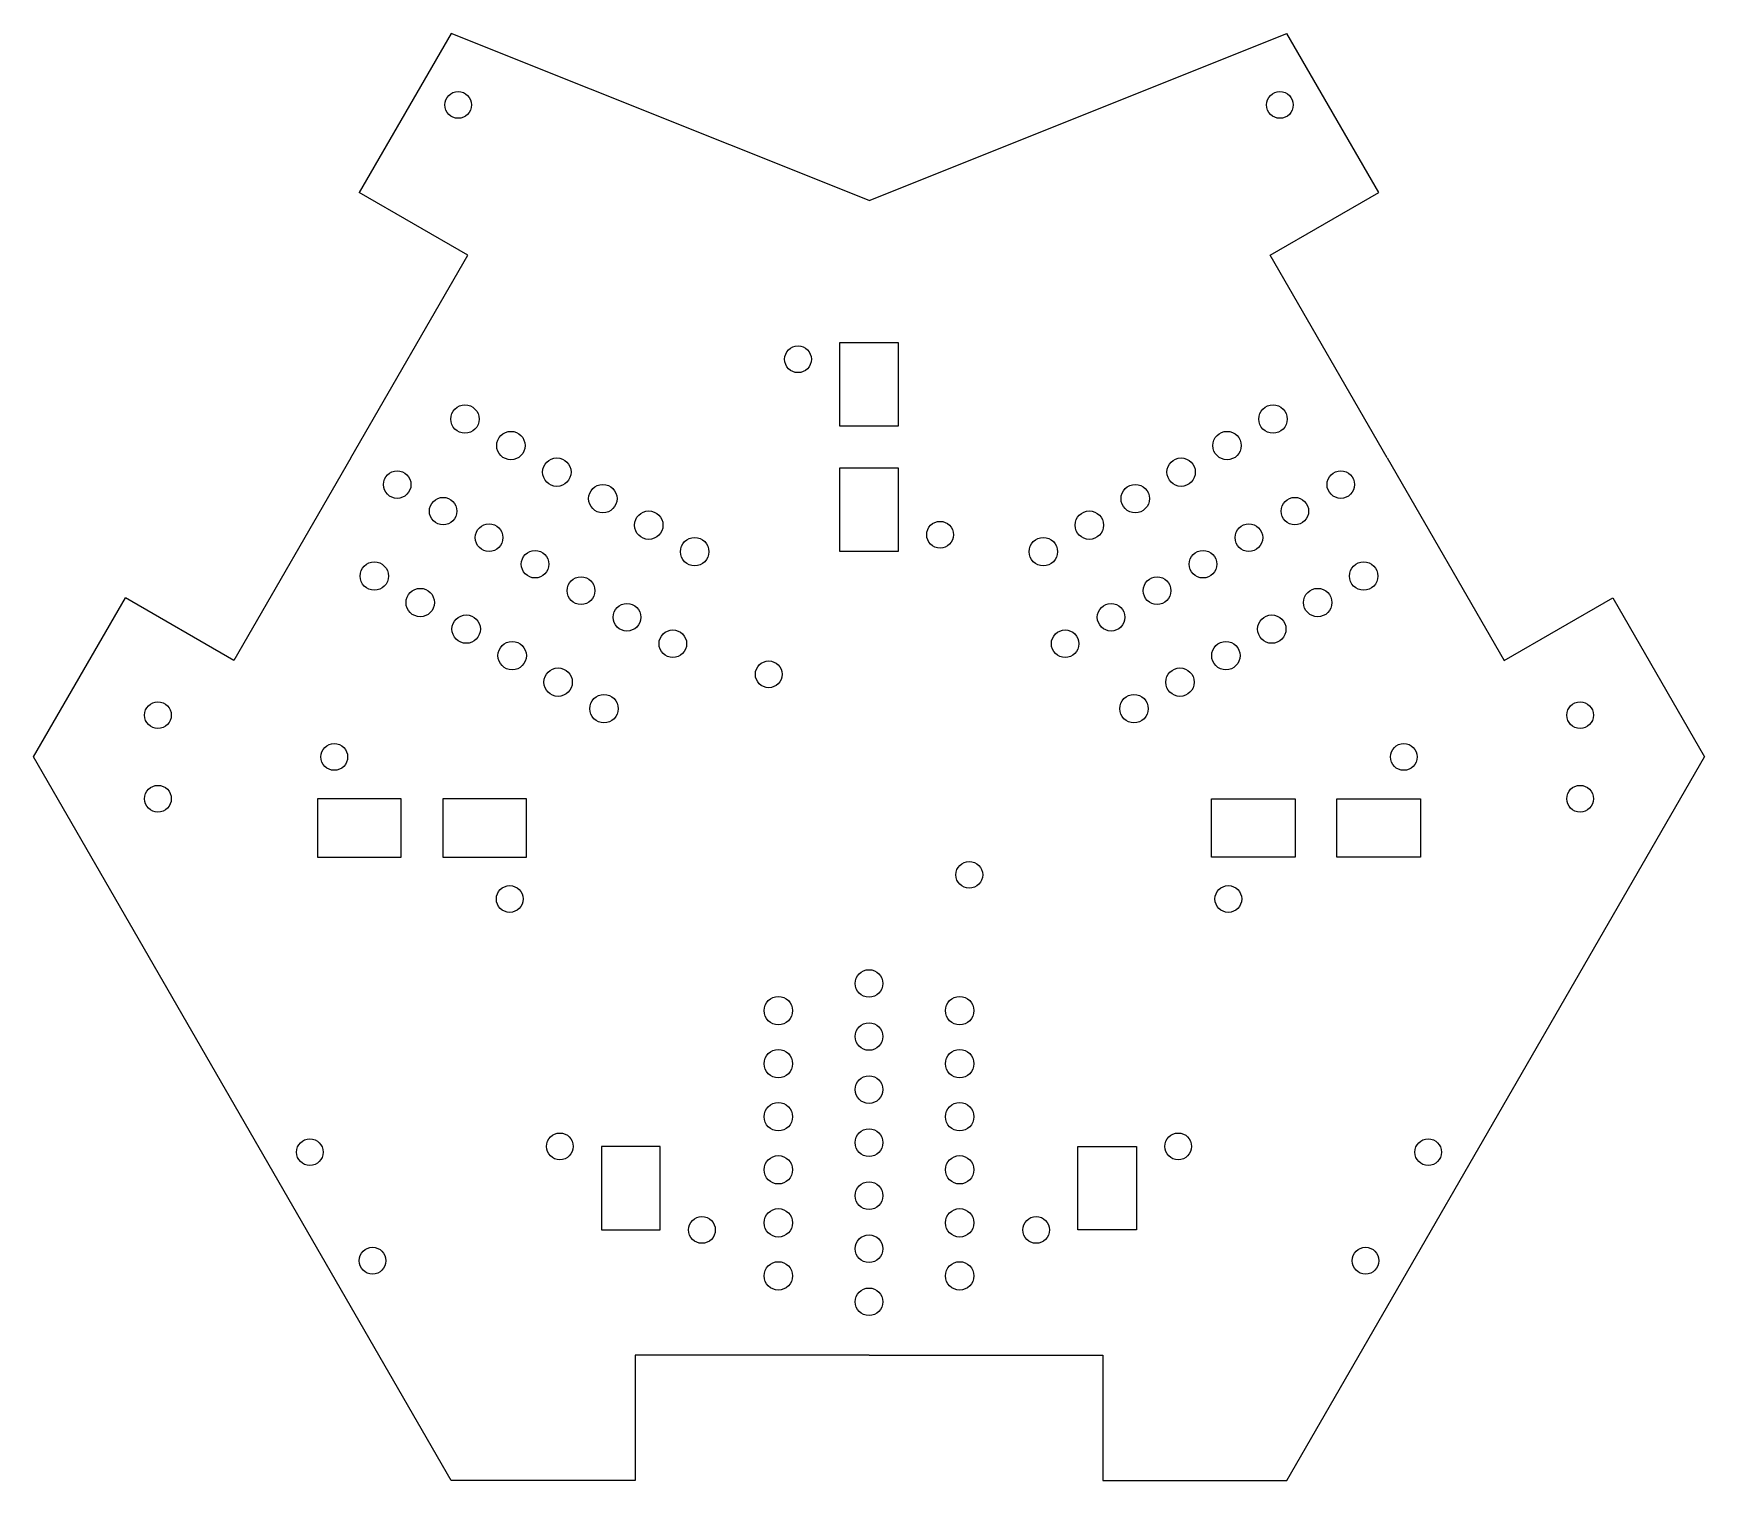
# Model space of a CAD drawing. Header units: millimetres. Extents: x 1965 to 2165, y 3160 to 3333.
import ezdxf

# ---------------------------------------------------------------- set-up
doc = ezdxf.new("R2010")
doc.units = ezdxf.units.MM

msp = doc.modelspace()

# ---------------------------------------------------------------- linework, layer by layer
for p, q in [((2015.11, 3333.17), (2004.11, 3314.12)), ((2065.11, 3313.17), (2015.11, 3333.17)), ((2065.11, 3313.17), (2115.11, 3333.17)), ((2126.11, 3314.12), (2115.11, 3333.17)), ((2017.1, 3306.62), (2004.11, 3314.12)), ((2113.12, 3306.62), (2126.11, 3314.12)), ((2003.1, 3282.37), (2017.1, 3306.62)), ((2127.12, 3282.37), (2113.12, 3306.62)), ((2061.61, 3286.17), (2061.61, 3296.17)), ((2061.61, 3296.17), (2065.11, 3296.17)), ((2065.11, 3296.17), (2068.61, 3296.17)), ((2068.61, 3296.17), (2068.61, 3286.17)), ((2068.61, 3286.17), (2061.61, 3286.17)), ((2003.1, 3282.37), (1989.1, 3258.12)), ((2127.12, 3282.37), (2141.12, 3258.12)), ((2061.61, 3271.17), (2061.61, 3281.17)), ((2061.61, 3281.17), (2065.11, 3281.17)), ((2065.11, 3281.17), (2068.61, 3281.17)), ((2068.61, 3281.17), (2068.61, 3271.17)), ((2068.61, 3271.17), (2061.61, 3271.17)), ((1965.11, 3246.57), (1976.11, 3265.62)), ((1989.1, 3258.12), (1976.11, 3265.62)), ((2141.12, 3258.12), (2154.11, 3265.62)), ((2154.11, 3265.62), (2165.11, 3246.57)), ((2015.11, 3159.96), (1965.11, 3246.57)), ((2115.11, 3159.96), (2165.11, 3246.57)), ((1999.11, 3241.57), (1999.11, 3234.57)), ((2009.11, 3241.57), (1999.11, 3241.57)), ((2009.11, 3234.57), (2009.11, 3241.57)), ((2014.11, 3241.57), (2014.11, 3234.57)), ((2024.11, 3241.57), (2014.11, 3241.57)), ((2024.11, 3234.57), (2024.11, 3241.57)), ((2106.11, 3234.57), (2106.11, 3241.57)), ((2106.11, 3241.57), (2116.11, 3241.57)), ((2116.11, 3241.57), (2116.11, 3234.57)), ((2121.11, 3234.57), (2121.11, 3241.57)), ((2121.11, 3241.57), (2131.11, 3241.57)), ((2131.11, 3241.57), (2131.11, 3234.57)), ((1999.11, 3234.57), (2009.11, 3234.57)), ((2014.11, 3234.57), (2024.11, 3234.57)), ((2116.11, 3234.57), (2106.11, 3234.57)), ((2131.11, 3234.57), (2121.11, 3234.57)), ((2040.11, 3199.96), (2033.11, 3199.96)), ((2033.11, 3199.96), (2033.11, 3189.96)), ((2040.11, 3189.96), (2040.11, 3199.96)), ((2090.11, 3189.96), (2090.11, 3199.96)), ((2090.11, 3199.96), (2097.11, 3199.96)), ((2097.11, 3199.96), (2097.11, 3189.96)), ((2033.11, 3189.96), (2040.11, 3189.96)), ((2097.11, 3189.96), (2090.11, 3189.96)), ((2065.11, 3174.96), (2037.11, 3174.96)), ((2037.11, 3174.96), (2037.11, 3159.96)), ((2065.11, 3174.96), (2093.11, 3174.96)), ((2093.11, 3174.96), (2093.11, 3159.96)), ((2037.11, 3159.96), (2015.11, 3159.96)), ((2093.11, 3159.96), (2115.11, 3159.96))]:
    msp.add_line(p, q)
for centre, radius in [((2015.94, 3324.61), 1.6), ((2114.28, 3324.61), 1.6), ((2056.61, 3294.17), 1.6), ((2016.75, 3287.01), 1.7), ((2113.46, 3287.01), 1.7), ((2022.25, 3283.84), 1.7), ((2107.96, 3283.84), 1.7), ((2027.75, 3280.66), 1.7), ((2102.46, 3280.66), 1.7), ((2008.64, 3279.17), 1.65), ((2121.57, 3279.17), 1.65), ((2033.25, 3277.49), 1.7), ((2096.97, 3277.49), 1.7), ((2014.14, 3275.99), 1.65), ((2038.75, 3274.31), 1.7), ((2091.47, 3274.31), 1.7), ((2116.07, 3275.99), 1.65), ((2019.64, 3272.82), 1.65), ((2073.61, 3273.17), 1.6), ((2110.57, 3272.82), 1.65), ((2044.24, 3271.14), 1.7), ((2085.97, 3271.14), 1.7), ((2025.14, 3269.64), 1.65), ((2105.08, 3269.64), 1.65), ((2005.9, 3268.22), 1.7), ((2030.64, 3266.47), 1.65), ((2099.58, 3266.47), 1.65), ((2124.31, 3268.22), 1.7), ((2011.4, 3265.05), 1.7), ((2118.81, 3265.05), 1.7), ((2036.14, 3263.29), 1.65), ((2094.08, 3263.29), 1.65), ((2016.9, 3261.87), 1.7), ((2113.31, 3261.87), 1.7), ((2022.4, 3258.7), 1.7), ((2041.63, 3260.12), 1.65), ((2088.58, 3260.12), 1.65), ((2107.82, 3258.7), 1.7), ((2053.11, 3256.46), 1.6), ((2027.9, 3255.52), 1.7), ((2102.32, 3255.52), 1.7), ((2033.39, 3252.35), 1.7), ((2096.82, 3252.35), 1.7), ((1980.01, 3251.57), 1.6), ((2150.21, 3251.57), 1.6), ((2001.11, 3246.57), 1.6), ((2129.11, 3246.57), 1.6), ((1980.01, 3241.57), 1.6), ((2150.21, 3241.57), 1.6), ((2077.11, 3232.46), 1.6), ((2022.11, 3229.57), 1.6), ((2108.11, 3229.57), 1.6), ((2065.11, 3219.46), 1.65), ((2054.26, 3216.21), 1.7), ((2075.96, 3216.21), 1.7), ((2065.11, 3213.11), 1.65), ((2054.26, 3209.86), 1.7), ((2075.96, 3209.86), 1.7), ((2065.11, 3206.76), 1.65), ((2054.26, 3203.51), 1.7), ((2075.96, 3203.51), 1.7), ((2065.11, 3200.41), 1.65), ((1998.19, 3199.27), 1.6), ((2028.11, 3199.96), 1.6), ((2102.11, 3199.96), 1.6), ((2132.03, 3199.27), 1.6), ((2054.26, 3197.16), 1.7), ((2075.96, 3197.16), 1.7), ((2065.11, 3194.06), 1.65), ((2054.26, 3190.81), 1.7), ((2075.96, 3190.81), 1.7), ((2045.11, 3189.96), 1.6), ((2085.11, 3189.96), 1.6), ((2065.11, 3187.71), 1.65), ((2005.69, 3186.28), 1.6), ((2054.26, 3184.46), 1.7), ((2075.96, 3184.46), 1.7), ((2124.53, 3186.28), 1.6), ((2065.11, 3181.36), 1.65)]:
    msp.add_circle(centre, radius)

doc.saveas('drawing.dxf')
